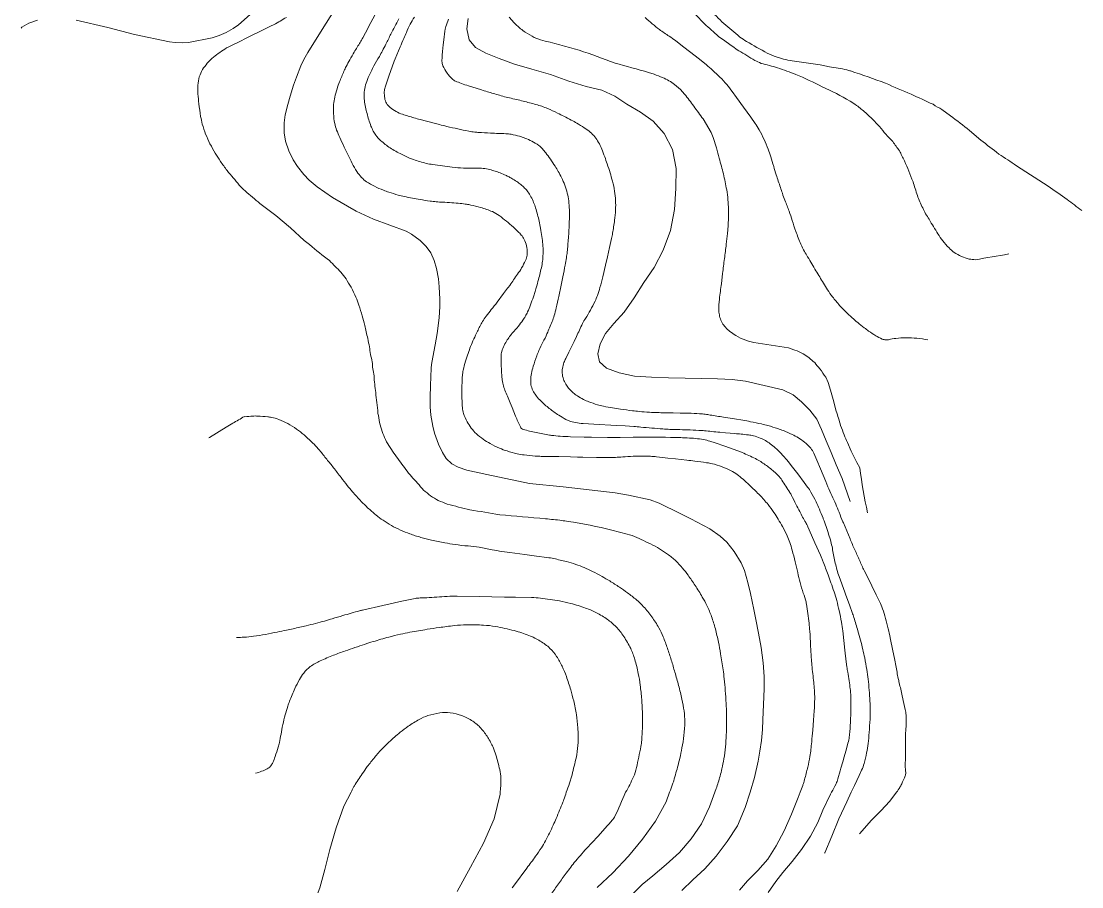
# Model space of a CAD drawing. Header units: inches. Extents: x 115425 to 116786, y 150085 to 152399.
# Drawn here: x 115668.8 to 115767.2, y 150991.2 to 151071.6 of the extents above; entities that cross this region are included whole.
import ezdxf

# ---------------------------------------------------------------- set-up
doc = ezdxf.new("R2010")
doc.units = ezdxf.units.IN
doc.header["$MEASUREMENT"] = 0
doc.layers.add('Contour', color=7, linetype='Continuous', lineweight=0, true_color=0xbed2ff)

msp = doc.modelspace()

# ---------------------------------------------------------------- linework, layer by layer
at = {"layer": 'Contour'}
for points in [[(115736.404, 151000), (115736.799, 151001.374), (115737.154, 151002.871), (115737.317, 151003.807), (115737.445, 151004.79), (115737.539, 151005.832), (115737.593, 151006.702), (115737.659, 151008.126), (115737.699, 151009.608), (115737.693, 151010.734), (115737.613, 151012.017), (115737.417, 151013.443), (115737.177, 151014.778), (115736.935, 151016.033), (115736.748, 151016.953), (115736.433, 151018.451), (115736.19, 151019.477), (115735.877, 151020.574), (115735.577, 151021.294), (115734.937, 151022.332), (115734.233, 151023.205), (115733.614, 151023.771), (115732.655, 151024.446), (115730.909, 151025.378), (115729.902, 151025.879), (115727.972, 151026.817), (115727.114, 151027.152), (115725.115, 151027.58), (115723.888, 151027.779), (115719.059, 151028.352), (115715.917, 151028.644), (115711.963, 151029.507), (115710.11, 151029.909), (115709.31, 151030.158), (115708.714, 151030.47), (115708.205, 151030.967), (115707.848, 151031.519), (115707.489, 151032.297), (115707.12, 151033.337), (115706.952, 151033.967), (115706.775, 151035.002), (115706.717, 151035.785), (115706.711, 151036.686), (115706.735, 151037.768), (115706.808, 151039.35), (115706.846, 151039.718), (115706.961, 151040.376), (115707.172, 151041.522), (115707.352, 151042.585), (115707.557, 151044.035), (115707.621, 151045.088), (115707.621, 151045.77), (115707.557, 151046.902), (115707.472, 151047.653), (115707.303, 151048.611), (115707.087, 151049.367), (115706.761, 151050.077), (115706.357, 151050.659), (115705.775, 151051.227), (115704.971, 151051.816), (115704.484, 151052.071), (115701.466, 151053.209), (115699.86, 151053.952), (115697.635, 151055.2), (115696.225, 151056.189), (115695.495, 151056.826), (115694.987, 151057.353), (115694.402, 151058.088), (115694.001, 151058.715), (115693.595, 151059.545), (115693.297, 151060.421), (115693.168, 151061.212), (115693.163, 151062.14), (115693.272, 151062.896), (115693.506, 151063.847), (115693.721, 151064.604), (115694.043, 151065.624), (115694.297, 151066.37), (115694.706, 151067.429), (115694.994, 151068.024), (115695.372, 151068.68), (115696.682, 151070.813), (115697.803, 151072.561)], [(115668.765, 151070.93), (115668.834, 151071.016), (115669.469, 151071.393), (115670.261, 151071.657)], [(115673.867, 151071.662), (115676.801, 151070.99), (115679.285, 151070.347), (115682.537, 151069.661), (115683.044, 151069.589), (115683.727, 151069.573), (115684.273, 151069.611), (115686.47, 151070.029), (115687.121, 151070.241), (115687.774, 151070.522), (115688.445, 151070.893), (115688.933, 151071.246), (115689.995, 151072.204)], [(115710.225, 151071.83), (115710.105, 151070.856), (115710.338, 151069.829), (115710.924, 151069.141), (115711.894, 151068.601), (115713.116, 151068.102), (115714.525, 151067.598), (115716.153, 151067.12), (115717.89, 151066.624), (115719.578, 151066.019), (115721.19, 151065.526), (115722.635, 151065.177), (115723.839, 151064.616), (115724.977, 151063.885), (115726.223, 151063.135), (115727.421, 151062.308), (115728.439, 151061.142), (115729.199, 151059.671), (115729.53, 151057.913), (115729.499, 151056.054), (115729.387, 151054.104), (115729.01, 151052.146), (115728.339, 151050.303), (115727.487, 151048.716), (115726.546, 151047.302), (115725.652, 151045.903), (115724.712, 151044.567), (115723.749, 151043.513), (115722.992, 151042.595), (115722.483, 151041.623), (115722.272, 151040.691), (115722.441, 151039.953), (115723.083, 151039.359), (115724.259, 151038.923), (115725.688, 151038.606), (115727.264, 151038.52), (115728.841, 151038.481), (115730.371, 151038.443), (115731.869, 151038.405), (115733.368, 151038.368), (115734.726, 151038.302), (115735.971, 151038.146), (115739.435, 151037.341), (115740.392, 151036.88), (115741.173, 151036.251), (115741.95, 151035.466), (115742.585, 151034.622), (115743.03, 151033.658), (115743.457, 151032.616), (115743.914, 151031.527), (115744.385, 151030.375), (115744.931, 151029.127), (115745.427, 151027.693), (115745.689, 151026.991)], [(115699.376, 151000), (115698.711, 150998.708), (115697.989, 150996.695), (115697.408, 150994.694), (115696.939, 150992.831), (115696.475, 150991.109), (115695.856, 150989.5), (115695.347, 150987.888), (115695.136, 150986.3), (115694.913, 150984.899), (115694.448, 150983.802), (115693.881, 150982.957), (115693.306, 150982.455), (115693.181, 150982.43)], [(115709.229, 150990.774), (115710.457, 150993.04), (115711.669, 150995.259), (115712.647, 150997.516), (115713.204, 150999.814), (115713.201, 151000)], [(115728.927, 151000), (115728.606, 150999.116), (115727.623, 150997.313), (115726.41, 150995.641), (115725.105, 150994.048), (115723.676, 150992.522), (115722.205, 150991.153)], [(115725.222, 150990.267), (115726.373, 150991.429), (115727.371, 150992.242), (115728.616, 150993.273), (115729.863, 150994.414), (115730.925, 150995.668), (115731.882, 150997.066), (115732.64, 150998.64), (115733.14, 151000)], [(115736.404, 151000), (115735.952, 150998.592), (115735.222, 150996.892), (115734.28, 150995.432), (115733.262, 150994.067), (115732.201, 150992.875), (115731.098, 150991.871), (115730.058, 150990.882)], [(115735.42, 150990.896), (115736.145, 150991.784), (115737.106, 150992.729), (115738.039, 150993.783), (115738.835, 150995.013), (115739.557, 150996.417), (115740.236, 150997.962), (115740.853, 150999.493), (115741.042, 151000)], [(115738.088, 150990.678), (115738.799, 150991.696), (115739.447, 150992.531), (115740.317, 150993.572), (115741.173, 150994.691), (115742, 150995.904), (115742.688, 150997.183), (115743.138, 150998.328), (115743.863, 150999.81), (115743.956, 151000)], [(115745.781, 151000), (115745.368, 150999.119), (115744.641, 150997.528), (115743.976, 150995.92), (115743.343, 150994.374), (115743.317, 150994.329)], [(115749.997, 151000), (115749.364, 150999.173), (115748.544, 150998.257), (115747.679, 150997.388), (115746.549, 150996.126)]]:
    msp.add_lwpolyline(points, dxfattribs=at)
for points in [[(115760.406, 151049.966, 0.001014), (115757.315, 151049.428, 0.011648), (115756.727, 151049.486, -0.006967), (115756.01, 151049.727, -0.026205), (115755.339, 151050.107, -0.02134), (115754.861, 151050.524, -0.063483), (115754.289, 151051.199, -0.049454), (115753.431, 151052.5, -0.045865), (115753.018, 151053.189, -0.055734), (115752.424, 151054.242, -0.019398), (115752.137, 151054.809, -0.024498), (115751.919, 151055.402, -0.004361), (115751.52, 151056.662, -0.00466), (115750.737, 151058.619, -0.007913), (115750.256, 151059.544, -0.015047), (115749.646, 151060.405, -0.04321), (115748.418, 151061.79, 0.020615), (115747.129, 151063.064, 0.016401), (115746.274, 151063.755, 0.033156), (115745.671, 151064.147, 0.034965), (115743.096, 151065.483, 0.01992), (115740.655, 151066.635, 0.006463), (115738.955, 151067.245, 0.014425), (115737.416, 151067.655, 0.02066), (115736.841, 151067.911, 0.031582), (115735.345, 151068.818, 0.006181), (115733.462, 151070.162, 0.005866), (115732.159, 151071.327, 0.001042), (115730.836, 151072.725, 0.001482)], [(115767.179, 151054, 0.002395), (115765.815, 151055.02, 0.005737), (115764.061, 151056.269), (115761.119, 151058.157, 0.010174), (115759.477, 151059.24, 0.001627), (115757.824, 151060.526), (115756.752, 151061.424, 0.001129), (115755.007, 151062.801), (115754.207, 151063.368, -0.013626), (115753.38, 151063.857, -0.009947), (115751.341, 151064.813, -0.010908), (115748.978, 151065.817, 0.006239), (115745.724, 151066.952, 0.00795), (115745.391, 151067.05, 0.018039), (115743.76, 151067.348, 0.022701), (115740.312, 151067.88, 0.017408), (115739.515, 151068.045), (115738.647, 151068.318), (115737.998, 151068.594, 0.001896), (115736.069, 151069.686, 0.005393), (115735.456, 151070.105, 0.008821), (115733.965, 151071.344, 0.002018), (115732.579, 151072.726, 0.004165)], [(115733.14, 151000), (115733.26, 151000.328, 0.01071), (115733.614, 151001.494, 0.007392), (115733.79, 151002.173, 0.012851), (115733.968, 151003.089, 0.018599), (115734.107, 151004.212, 0.015327), (115734.191, 151005.342, 0.009065), (115734.219, 151006.193, 0.012077), (115734.212, 151007.221, 0.007238), (115734.176, 151008.241, 0.00729), (115734.1, 151009.433, 0.006863), (115733.999, 151010.526, 0.007477), (115733.893, 151011.373, 0.008763), (115733.667, 151012.846, 0.005024), (115733.463, 151013.936, 0.011197), (115733.178, 151015.17, 0.009794), (115732.832, 151016.295, 0.026023), (115732.388, 151017.33, 0.027211), (115731.968, 151018.111, 0.017436), (115731.295, 151019.201, 0.012079), (115730.647, 151020.145, 0.012262), (115730.132, 151020.808, 0.016728), (115729.5, 151021.474, 0.032851), (115728.743, 151022.092, 0.030822), (115728.002, 151022.582, 0.019432), (115727.158, 151023.054, 0.01782), (115725.443, 151023.815, 0.014012), (115723.581, 151024.315, 0.025113), (115719.508, 151025.135, 0.013831), (115718.92, 151025.224, 0.016002), (115717.405, 151025.375, 0.002084), (115713.166, 151025.762, -0.002052), (115710.407, 151026.217, -0.003889), (115708.29, 151026.739, 0.00703), (115707.465, 151027.076, 0.017944), (115706.747, 151027.498, 0.007009), (115706.099, 151028.048, 0.005433), (115704.975, 151029.295, -0.006443), (115703.946, 151030.633, -0.00431), (115702.995, 151031.984, -0.004748), (115702.564, 151032.726, -0.007284), (115702.251, 151033.471, -0.003383), (115702.01, 151034.329, -0.0089), (115701.872, 151035.168, -0.005255), (115701.766, 151036.178, -0.026975), (115701.67, 151037.094, -0.027709), (115701.504, 151038.659, -0.043606), (115701.341, 151039.963, -0.042767), (115701.089, 151041.342, -0.011894), (115700.926, 151042.115, -0.016401), (115700.639, 151043.338, -0.003243), (115700.407, 151044.22, -0.003743), (115700.108, 151045.21, -0.00693), (115699.829, 151045.949, -0.005552), (115699.384, 151046.868, -0.031703), (115698.907, 151047.662, -0.033663), (115698.435, 151048.282, -0.027325), (115697.384, 151049.355, -0.02862), (115695.526, 151050.828), (115695.009, 151051.227), (115693.757, 151052.383), (115692.38, 151053.526), (115690.908, 151054.641, 0.014114), (115689.532, 151055.816, 0.007495), (115688.992, 151056.356, 0.006647), (115687.87, 151057.702, 0.004178), (115687.257, 151058.56, 0.009477), (115686.771, 151059.314, 0.008359), (115686.282, 151060.177, 0.025442), (115685.869, 151061.079, 0.019675), (115685.563, 151062.023, 0.025172), (115685.41, 151062.727, 0.029896), (115685.235, 151063.906, 0.016144), (115685.157, 151064.817, 0.023203), (115685.153, 151065.642, 0.004214), (115685.28, 151066.414, 0.004458), (115685.58, 151067.084, 0.010597), (115686.024, 151067.677, -0.015386), (115686.608, 151068.23, -0.02586), (115687.801, 151069.091, 0.020098), (115689.692, 151070.04, 0.004368), (115692.225, 151071.257, 0.00522), (115693.37, 151071.931, 0.010909)], [(115701.573, 151072.126), (115701.207, 151071.438), (115700.715, 151070.5), (115700.469, 151070.035, -0.018878), (115700.219, 151069.607, 0.008905), (115699.67, 151068.712, 0.005026), (115699.257, 151067.993, 0.005887), (115698.918, 151067.371, 0.020114), (115698.716, 151066.949, 0.008714), (115698.305, 151065.95, 0.018027), (115698.072, 151065.286, 0.016033), (115697.863, 151064.523, 0.040102), (115697.757, 151063.851, 0.031875), (115697.747, 151062.995, 0.033665), (115697.858, 151062.062, 0.050299), (115698.036, 151061.457, 0.007781), (115698.324, 151060.782, 0.005845), (115698.731, 151059.893, 0.003388), (115699.093, 151059.141, 0.003303), (115699.474, 151058.375, 0.030568), (115699.916, 151057.621, 0.03829), (115700.348, 151057.072, 0.055812), (115700.81, 151056.67, 0.040159), (115701.546, 151056.246, 0.013033), (115702.372, 151055.879, 0.021996), (115702.875, 151055.697, 0.008362), (115703.754, 151055.438, 0.013543), (115704.303, 151055.302, 0.005989), (115705.067, 151055.144, 0.006448), (115705.78, 151055.015, 0.006745), (115706.709, 151054.872, 0.011142), (115707.274, 151054.806, 0.015782), (115707.87, 151054.768, -0.011199), (115708.709, 151054.723, -0.006825), (115709.512, 151054.651, -0.009362), (115710.096, 151054.579, -0.021525), (115710.479, 151054.508, -0.008971), (115711.385, 151054.281, -0.018844), (115711.945, 151054.107, -0.01906), (115712.485, 151053.894, -0.055494), (115713.12, 151053.526, -0.024025), (115714.433, 151052.455, -0.014709), (115714.944, 151051.967, -0.023526), (115715.24, 151051.638, -0.073896), (115715.503, 151051.199, -0.05737), (115715.682, 151050.565, -0.065853), (115715.703, 151049.862, -0.087334), (115715.558, 151049.35, -0.019173), (115715.203, 151048.681, -0.020593), (115714.823, 151048.087, -0.001611), (115714.095, 151047.051, -0.006154), (115713.9, 151046.782), (115713.527, 151046.284), (115712.931, 151045.494, -0.007754), (115712.388, 151044.801, 0.008846), (115711.914, 151044.192, 0.029147), (115711.579, 151043.686, 0.017378), (115711.098, 151042.791, 0.010305), (115710.763, 151042.075, 0.010647), (115710.469, 151041.369, 0.010265), (115710.236, 151040.738, 0.008977), (115709.997, 151040.006, 0.019797), (115709.778, 151039.173, 0.032513), (115709.698, 151038.655, 0.015742), (115709.677, 151038.291, 0.005195), (115709.661, 151037.187, 0.007951), (115709.671, 151036.336, 0.010678), (115709.702, 151035.702, 0.062968), (115709.81, 151035.159, 0.041829), (115710.138, 151034.395, 0.04236), (115710.523, 151033.799, 0.042598), (115711.001, 151033.279, 0.030239), (115711.627, 151032.771, 0.031251), (115712.29, 151032.357, 0.021408), (115713.157, 151031.934, 0.02794), (115713.851, 151031.677, 0.018191), (115714.785, 151031.426, 0.026062), (115715.45, 151031.309, 0.009392), (115716.443, 151031.206, 0.016092), (115717.025, 151031.176, 0.002659), (115717.971, 151031.162, -0.003628), (115718.665, 151031.151), (115719.743, 151031.123), (115720.398, 151031.107), (115720.893, 151031.098), (115722.146, 151031.079, 0.003829), (115723.016, 151031.074, 0.003714), (115723.912, 151031.082, 0.01854), (115724.578, 151031.118, -0.012627), (115725.555, 151031.182, -0.00891), (115726.688, 151031.207, -0.021954), (115727.148, 151031.189, -0.004593), (115727.725, 151031.135, -0.002533), (115728.769, 151031.023), (115729.479, 151030.943), (115730.529, 151030.823, -0.00304), (115731.266, 151030.734, -0.002032), (115732.366, 151030.589, -0.034439), (115733.101, 151030.438, -0.026416), (115734.026, 151030.126, -0.033533), (115734.778, 151029.768, -0.041488), (115735.336, 151029.39, -0.011785), (115735.879, 151028.931, -0.009971), (115736.497, 151028.362, -0.006439), (115737.299, 151027.572, -0.013332), (115737.671, 151027.176, -0.018511), (115738.069, 151026.694, -0.012591), (115738.609, 151025.95, -0.012034), (115739.011, 151025.334, -0.011415), (115739.404, 151024.665, -0.019665), (115739.84, 151023.806, -0.028128), (115740.086, 151023.179, -0.011184), (115740.302, 151022.467, -0.007439), (115740.588, 151021.386, -0.007016), (115740.82, 151020.39, 0.007456), (115741.039, 151019.453, 0.028176), (115741.34, 151018.486, -0.033037), (115741.588, 151017.658, -0.021006), (115741.626, 151017.456, -0.002434), (115741.867, 151015.699, -0.016342), (115741.942, 151014.944, -0.009562), (115742.003, 151013.649)], [(115703.8, 151071.787, 0.00219), (115703.074, 151070.378, 0.002007), (115702.6, 151069.441, -0.00302), (115702.285, 151068.819, -0.015499), (115701.999, 151068.304, 0.009106), (115701.5, 151067.433, 0.014285), (115701.227, 151066.898, 0.010475), (115700.89, 151066.152, 0.045042), (115700.673, 151065.48, 0.048698), (115700.592, 151064.831, 0.031788), (115700.613, 151064.226, 0.029332), (115700.717, 151063.579, 0.009615), (115700.854, 151063.009, 0.009384), (115701.016, 151062.431, 0.018243), (115701.216, 151061.844, 0.021352), (115701.427, 151061.358, 0.057845), (115701.661, 151060.989, 0.036272), (115702.139, 151060.481, 0.040213), (115702.988, 151059.818, 0.035192), (115704.06, 151059.215, 0.00735), (115704.809, 151058.873, 0.016129), (115705.157, 151058.734, 0.014253), (115705.76, 151058.535, 0.014784), (115706.351, 151058.376, 0.02129), (115706.945, 151058.262, 0.007012), (115708.763, 151058.019, 0.040393), (115710.837, 151057.94, -0.066165), (115712.102, 151057.826, -0.016713), (115712.631, 151057.688, -0.019382), (115713.079, 151057.536, -0.010612), (115713.611, 151057.319, -0.015816), (115713.959, 151057.155, -0.017564), (115714.278, 151056.978, -0.011614), (115714.744, 151056.682, -0.023308), (115715.128, 151056.399, -0.023634), (115715.479, 151056.086, -0.041707), (115715.789, 151055.727, -0.037213), (115716.068, 151055.274, -0.021106), (115716.317, 151054.741, -0.023753), (115716.496, 151054.248, -0.009478), (115716.681, 151053.606, -0.010517), (115716.824, 151053.022, -0.009712), (115716.961, 151052.345, -0.008794), (115717.085, 151051.594, -0.018021), (115717.166, 151050.862, -0.019162), (115717.19, 151050.169, -0.023108), (115717.154, 151049.435, -0.028485), (115717.063, 151048.845, -0.006251), (115716.92, 151048.207, -0.00655), (115716.767, 151047.602, -0.003093), (115716.555, 151046.826, -0.005323), (115716.424, 151046.377, -0.011094), (115716.298, 151045.994, -0.005504), (115716.02, 151045.231, -0.015561), (115715.753, 151044.585, -0.023142), (115715.54, 151044.165, -0.025343), (115715.327, 151043.829, -0.013413), (115714.877, 151043.229, -0.020103), (115714.516, 151042.809, 0.02), (115714.153, 151042.388, 0.027611), (115713.871, 151041.989, 0.023023), (115713.583, 151041.48, 0.044975), (115713.354, 151040.904, 0.068915), (115713.293, 151040.503, 0.008981), (115713.295, 151040.128, 0.00552), (115713.315, 151039.518, 0.003661), (115713.356, 151038.74, 0.008559), (115713.381, 151038.408, 0.036642), (115713.476, 151037.847, 0.036713), (115713.651, 151037.307, 0.003566), (115713.876, 151036.765, -0.003085), (115714.137, 151036.139), (115714.313, 151035.707), (115714.637, 151034.908, 0.017026), (115715.083, 151033.912, 0.094453), (115715.202, 151033.754, 0.119223), (115715.357, 151033.669, 0.017107), (115716.537, 151033.392, 0.002791), (115717.781, 151033.152, 0.017349), (115717.983, 151033.122, 0.011577), (115718.782, 151033.048, 0.009637), (115719.745, 151033), (115721.015, 151032.964), (115721.681, 151032.951), (115723.17, 151032.934), (115723.695, 151032.932), (115724.343, 151032.936), (115725.539, 151032.949, 0.00258), (115726.526, 151032.965, -0.004547), (115727.086, 151032.972), (115727.402, 151032.971), (115728.539, 151032.952), (115729.013, 151032.941), (115729.975, 151032.916, -0.007908), (115730.575, 151032.89, -0.006262), (115731.332, 151032.835, -0.02547), (115732.086, 151032.732, -0.032211), (115732.669, 151032.583), (115733.153, 151032.422), (115734.063, 151032.111), (115734.929, 151031.809), (115735.504, 151031.606, -0.022582), (115735.673, 151031.536, -0.003069), (115736.893, 151030.962, -0.032791), (115737.385, 151030.686, -0.018191), (115738.215, 151030.101)], [(115705.244, 151071.951, 0.016174), (115704.869, 151071.284, 0.014832), (115704.506, 151070.532, 0.003276), (115704.259, 151069.971, 0.002361), (115703.926, 151069.188), (115703.464, 151068.08), (115703.377, 151067.858), (115703.34, 151067.756), (115702.923, 151066.573), (115702.755, 151066.091), (115702.535, 151065.442, 0.071147), (115702.458, 151065.023, 0.050649), (115702.494, 151064.428, 0.090624), (115702.662, 151063.957, 0.089573), (115702.988, 151063.572, 0.04638), (115703.55, 151063.19, 0.048719), (115704.144, 151062.934, 0.004437), (115705.203, 151062.605, 0.008101), (115705.788, 151062.44), (115707.084, 151062.098), (115707.572, 151061.973, 0.003435), (115708.262, 151061.806, 0.002334), (115709.281, 151061.571, 0.009919), (115710.29, 151061.364, 0.018023), (115710.851, 151061.282, 0.010625), (115711.217, 151061.249, 0.003541), (115712.317, 151061.183, 0.009065), (115713.054, 151061.157, -0.009986), (115713.722, 151061.132, -0.031305), (115714.232, 151061.071, -0.020507), (115714.997, 151060.897, -0.030631), (115715.508, 151060.725, -0.023638), (115716.141, 151060.431, -0.033847), (115716.784, 151060.038, -0.056082), (115717.124, 151059.735, -0.019594), (115717.44, 151059.353, -0.013372), (115717.865, 151058.763, -0.006424), (115718.301, 151058.105, -0.00889), (115718.602, 151057.62, -0.023361), (115718.902, 151057.058, -0.019021), (115719.21, 151056.34, -0.031107), (115719.44, 151055.61, -0.033439), (115719.565, 151054.909, -0.017421), (115719.629, 151054.055, -0.017878), (115719.632, 151053.22, -0.004825), (115719.589, 151052.169, -0.006821), (115719.541, 151051.426, -0.006017), (115719.426, 151050.158, -0.014083), (115719.355, 151049.619, -0.005711), (115719.238, 151048.937, -0.003559), (115719.029, 151047.846), (115718.875, 151047.083), (115718.656, 151046.027, -0.007896), (115718.412, 151044.955, -0.011764), (115718.221, 151044.242, -0.022654), (115718.032, 151043.694, -0.010631), (115717.554, 151042.556, -0.014561), (115717.176, 151041.771, 0.015072), (115716.812, 151041.012, 0.016823), (115716.603, 151040.494, 0.009328), (115716.275, 151039.541, 0.033526), (115716.109, 151038.878, 0.035416), (115716.04, 151038.235, 0.071221), (115716.097, 151037.693, 0.068345), (115716.31, 151037.166, 0.036882), (115716.591, 151036.75, 0.032135), (115716.976, 151036.321, 0.026119), (115717.76, 151035.63, 0.025108), (115718.646, 151034.999, 0.017024), (115719.301, 151034.61, 0.039499), (115719.601, 151034.475, 0.03837), (115720.198, 151034.312, 0.033265), (115720.907, 151034.224), (115721.89, 151034.168), (115722.405, 151034.139), (115723.49, 151034.08), (115723.996, 151034.053), (115724.813, 151034.004), (115725.618, 151033.95, -0.00736), (115726.25, 151033.895, 0.004493), (115727.286, 151033.799, 0.002955), (115728.297, 151033.72, 0.004556), (115728.954, 151033.679, 0.012297), (115729.645, 151033.659, -0.008947), (115730.593, 151033.638, -0.003656), (115731.636, 151033.588, -0.007146), (115732.169, 151033.551, -0.008835), (115732.845, 151033.483, 0.008045), (115733.587, 151033.407), (115734.124, 151033.363), (115734.99, 151033.293, -0.004039), (115735.559, 151033.242, -0.003307), (115736.252, 151033.168, -0.038619), (115736.71, 151033.08, -0.027871), (115737.323, 151032.876, -0.034037), (115737.826, 151032.635, -0.035083), (115738.278, 151032.336, -0.016784), (115738.748, 151031.95, -0.019968), (115739.119, 151031.597, -0.008889), (115739.714, 151030.96, -0.02058), (115739.955, 151030.67), (115740.223, 151030.318), (115740.817, 151029.539), (115741.408, 151028.764), (115741.74, 151028.329, -0.033108), (115742.047, 151027.865, -0.018144), (115742.518, 151026.966, -0.010376), (115742.83, 151026.277, -0.008779), (115743.167, 151025.45, -0.009225), (115743.265, 151025.185, -0.001736), (115743.75, 151023.764, -0.025968), (115743.935, 151023.107, -0.014347), (115744.172, 151021.894)], [(115708.422, 151071.76, 0.016801), (115708.156, 151071.067, 0.05176), (115708.102, 151070.831), (115708.078, 151070.635), (115707.983, 151069.834), (115707.93, 151069.383), (115707.856, 151068.747, 0.01577), (115707.823, 151068.36, 0.012088), (115707.809, 151067.855, 0.102878), (115707.893, 151067.44, 0.055151), (115708.28, 151066.757, 0.045425), (115708.757, 151066.209, 0.092164), (115709.059, 151066.011, 0.012259), (115709.62, 151065.793, 0.010796), (115710.267, 151065.575), (115711.397, 151065.222), (115711.739, 151065.116, 0.001864), (115712.858, 151064.779, 0.003468), (115713.46, 151064.605, 0.014409), (115714.085, 151064.448, -0.007196), (115715.339, 151064.151, -0.005934), (115716.532, 151063.837, -0.012834), (115717.077, 151063.671, -0.021968), (115717.598, 151063.471, -0.011949), (115718.53, 151063.041, -0.004281), (115719.119, 151062.745, -0.003617), (115719.81, 151062.384, -0.010068), (115720.312, 151062.104, -0.007091), (115721.011, 151061.682, -0.039888), (115721.563, 151061.274, -0.044452), (115721.989, 151060.83, -0.039244), (115722.333, 151060.325, -0.034696), (115722.633, 151059.704, -0.006819), (115722.907, 151058.993, -0.00726), (115723.145, 151058.317, -0.006939), (115723.404, 151057.509, -0.007084), (115723.636, 151056.711, -0.027819), (115723.831, 151055.807, -0.028946), (115723.919, 151054.923, -0.023017), (115723.915, 151054.045, -0.021267), (115723.827, 151053.098, -0.00621), (115723.646, 151051.884, -0.015052), (115723.55, 151051.386), (115723.361, 151050.551), (115723.164, 151049.693), (115722.987, 151048.934), (115722.727, 151047.83, -0.012041), (115722.466, 151046.837, -0.016136), (115722.23, 151046.108, -0.024276), (115722.014, 151045.587, -0.014551), (115721.587, 151044.749, -0.020587), (115721.129, 151043.987, 0.032842), (115720.853, 151043.502, 0.005451), (115720.564, 151042.89, -0.005788), (115720.292, 151042.313), (115720.065, 151041.846), (115719.765, 151041.233), (115719.578, 151040.856), (115719.288, 151040.276, 0.035689), (115719.13, 151039.889, 0.026536), (115718.984, 151039.347, 0.077578), (115718.959, 151038.904, 0.059814), (115719.084, 151038.344, 0.044996), (115719.291, 151037.891, 0.047578), (115719.563, 151037.505, 0.033385), (115719.977, 151037.081, 0.039882), (115720.373, 151036.781, 0.024604), (115720.934, 151036.46, 0.028951), (115721.437, 151036.239, 0.016022), (115722.23, 151035.973, 0.022783), (115722.801, 151035.83, 0.006925), (115723.63, 151035.674, 0.007771), (115724.372, 151035.557, 0.004395), (115725.482, 151035.409, 0.007895), (115726.101, 151035.341, 0.007458), (115727.072, 151035.266, 0.010392), (115727.77, 151035.237, 0.003094), (115728.495, 151035.227, -0.002962), (115729.253, 151035.216), (115729.917, 151035.201), (115730.69, 151035.18, -0.009079), (115731.705, 151035.132, -0.01739), (115732.234, 151035.079, -0.004451), (115732.697, 151035.012, -0.00167), (115733.93, 151034.818), (115734.946, 151034.653), (115735.735, 151034.523, -0.007263), (115736.442, 151034.394, -0.005015), (115737.46, 151034.183, -0.015665), (115738.056, 151034.033, -0.01012), (115738.965, 151033.754, -0.018421), (115739.485, 151033.562, -0.011549), (115740.295, 151033.206, -0.029501), (115740.878, 151032.89, -0.028054), (115741.448, 151032.49, -0.050152), (115742.022, 151031.935, -0.07293), (115742.313, 151031.468), (115742.596, 151030.814), (115742.933, 151030.015), (115743.422, 151028.845), (115743.626, 151028.358, 0.011807), (115743.999, 151027.53, -0.01249), (115744.351, 151026.746, -0.007991), (115744.656, 151025.985, 0.0068), (115745.013, 151025.089), (115745.053, 151024.992), (115745.676, 151023.511, 0.00479), (115745.893, 151023.009, 0.002388), (115746.342, 151022.01)], [(115714.041, 151071.954), (115714.493, 151071.416), (115715.094, 151070.867, -0.00756), (115715.534, 151070.547, -0.018693), (115716.375, 151070.075), (115716.938, 151069.855, -0.001474), (115720.538, 151068.875, -0.011028), (115723.866, 151067.683, -0.007111), (115726.985, 151066.808), (115727.503, 151066.642, 0.005049), (115728.285, 151066.338, -0.020238), (115728.869, 151066.05, -0.004759), (115729.394, 151065.701), (115729.928, 151065.242), (115730.324, 151064.803, -0.0062), (115731.171, 151063.688, -0.003101), (115732.032, 151062.495), (115732.797, 151061.242), (115732.984, 151060.762), (115733.277, 151059.808, -0.023817), (115733.541, 151058.854, -0.005746), (115733.919, 151057.398, -0.006968), (115734.232, 151055.932, -0.016947), (115734.344, 151055.001, -0.01249), (115734.4, 151054.121, -0.008641), (115734.398, 151053.422), (115734.353, 151052.561), (115734.297, 151051.878), (115734.193, 151050.868, 0.002451), (115734.021, 151049.529, 0.002435), (115733.851, 151048.164), (115733.743, 151047.206, 0.002411), (115733.551, 151045.773), (115733.507, 151045.238, -0.005319), (115733.505, 151044.556, -0.006869), (115733.584, 151044.08, -0.013818), (115733.808, 151043.564, -0.0045), (115734.105, 151043.154, -0.007513), (115734.522, 151042.765, -0.034366), (115735.068, 151042.389), (115735.507, 151042.163), (115736.254, 151041.883), (115736.762, 151041.756), (115739.961, 151041.252, 0.003499), (115740.757, 151040.969), (115741.323, 151040.694, 0.005511), (115741.897, 151040.316, 0.013948), (115742.393, 151039.88, 0.011347), (115742.887, 151039.307, 0.004448), (115743.413, 151038.516), (115743.636, 151038.023), (115743.859, 151037.323, -0.002313), (115744.112, 151036.448), (115744.397, 151035.38, -0.007593), (115744.8, 151034.036, -0.019617), (115745.124, 151033.174, -0.004828), (115745.425, 151032.455), (115745.789, 151031.658), (115746.305, 151030.607), (115746.578, 151030.107, 0.022981), (115747.31, 151025.931)], [(115726.67, 151071.923, 0.017732), (115727.324, 151071.327, 0.018595), (115727.987, 151070.805, 0.013228), (115728.895, 151070.181, -0.020498), (115729.476, 151069.77), (115730.131, 151069.261), (115730.887, 151068.67), (115731.572, 151068.13), (115732.314, 151067.539, -0.015347), (115732.945, 151067.003, -0.013978), (115733.602, 151066.374, -0.017797), (115734.231, 151065.69, -0.020293), (115734.735, 151065.05), (115735.136, 151064.496), (115735.794, 151063.585), (115736.46, 151062.658), (115736.868, 151062.088, -0.029455), (115737.24, 151061.497, -0.020216), (115737.693, 151060.587, -0.012441), (115738.065, 151059.697, -0.015945), (115738.316, 151058.988, -0.005428), (115738.59, 151058.093, 0.006192), (115738.831, 151057.309, 0.001764), (115739.21, 151056.143, 0.003774), (115739.394, 151055.6, 0.009608), (115739.634, 151054.945, -0.006136), (115740.018, 151053.923, -0.010153), (115740.306, 151053.072, 0.008519), (115740.646, 151052.058, 0.016363), (115741.109, 151050.875, 0.027503), (115741.446, 151050.197, 0.004908), (115741.74, 151049.69, 0.001918), (115742.51, 151048.403, 0.001595), (115743.205, 151047.261, 0.002923), (115743.589, 151046.641, 0.024269), (115744.051, 151045.98, 0.019026), (115744.71, 151045.191, 0.013927), (115745.275, 151044.599, 0.013938), (115745.872, 151044.04, 0.008345), (115746.384, 151043.602, 0.007131), (115746.999, 151043.107, 0.014902), (115747.399, 151042.813, 0.009354), (115748.06, 151042.376, 0.043862), (115748.655, 151042.067, 0.082374), (115749.005, 151041.987, 0.073641), (115749.255, 151042.008, -0.027041), (115749.924, 151042.129, -0.031201), (115750.872, 151042.187, -0.048046), (115752.884, 151041.991)], [(115689.477, 151034.884, 0.001664), (115688.394, 151034.242, 0.002992), (115687.796, 151033.879), (115686.245, 151032.926), (115686.178, 151032.884)], [(115689.507, 151034.836, -0.019835), (115690.25, 151034.915, -0.032062), (115690.712, 151034.916, -0.008875), (115691.637, 151034.841, -0.023101), (115691.99, 151034.79, -0.042953), (115692.678, 151034.595, -0.034325), (115693.491, 151034.221, -0.026656), (115694.318, 151033.711, -0.029407), (115695.011, 151033.168, -0.014879), (115695.944, 151032.293, -0.025614), (115696.444, 151031.742, -0.002446), (115697.123, 151030.902, -0.002633), (115697.747, 151030.116, -0.00324), (115698.446, 151029.212, 0.003973), (115699.018, 151028.475, 0.013355), (115699.499, 151027.897, 0.008195), (115700.324, 151026.989, 0.018022), (115700.913, 151026.406, 0.014635), (115701.683, 151025.737, 0.022034), (115702.346, 151025.241, 0.020231), (115703.112, 151024.764, 0.022068), (115703.957, 151024.332, 0.022751), (115704.811, 151023.987, 0.014251), (115705.853, 151023.654, 0.015521), (115706.827, 151023.406, 0.008009), (115708.071, 151023.15, 0.01059), (115709.019, 151022.992, 0.015913), (115710.23, 151022.855, -0.018651), (115711.262, 151022.732, -0.014044), (115712.463, 151022.51, 0.018781), (115713.362, 151022.352), (115714.111, 151022.25), (115715.495, 151022.064), (115716.581, 151021.922), (115717.55, 151021.794, -0.019769), (115718.19, 151021.682, -0.010752), (115719.352, 151021.405, -0.017182), (115720.227, 151021.145, -0.018728), (115721.01, 151020.848, -0.015771), (115721.778, 151020.496, -0.013318), (115722.661, 151020.026, -0.008972), (115723.372, 151019.606, -0.006915), (115724.276, 151019.033, -0.015654), (115725.035, 151018.503, -0.013828), (115725.856, 151017.853, -0.034938), (115726.523, 151017.21, -0.027251), (115727.27, 151016.287, -0.026211), (115727.941, 151015.246, -0.035967), (115728.332, 151014.432, -0.010317), (115728.731, 151013.36, -0.010171), (115729.09, 151012.258, -0.004008), (115729.42, 151011.139, -0.003628), (115729.766, 151009.897, -0.013398), (115730.073, 151008.627, -0.015879), (115730.269, 151007.542, -0.037855), (115730.342, 151006.521, -0.031054), (115730.259, 151005.277, -0.012154), (115730.079, 151004.105, -0.014692), (115729.878, 151003.146, -0.00722), (115729.718, 151002.52, -0.003061), (115729.31, 151001.051, -0.018042), (115729.212, 151000.748, -0.007176), (115728.927, 151000)], [(115738.215, 151030.101, -0.027954), (115739.001, 151029.402, -0.051958), (115739.358, 151028.963, -0.004934), (115740.085, 151027.83, -0.02063), (115740.245, 151027.551, -0.005646), (115740.66, 151026.727, 0.006837), (115741.004, 151026.048, 0.011185), (115741.559, 151025.043, -0.02824), (115741.765, 151024.638), (115741.885, 151024.365), (115742.416, 151023.154), (115742.92, 151022.001), (115743.051, 151021.7, -0.010425), (115743.183, 151021.38, -0.002828), (115743.638, 151020.186, -0.005083), (115743.906, 151019.45, -0.004489), (115744.192, 151018.61, -0.014054), (115744.438, 151017.793, -0.01254), (115744.664, 151016.864, -0.010356), (115744.877, 151015.775, -0.014336), (115744.992, 151014.981), (115745.095, 151014.088), (115745.197, 151013.195), (115745.326, 151012.086), (115745.377, 151011.644, 0.019742), (115745.456, 151011.147, -0.012178), (115745.595, 151010.342, -0.008802), (115745.691, 151009.601, -0.012824), (115745.735, 151009.089, -0.011968), (115745.757, 151008.489, -0.011068), (115745.751, 151007.839), (115745.733, 151007.336), (115745.706, 151006.653), (115745.674, 151006), (115745.647, 151005.545, -0.026159), (115745.581, 151004.999, -0.02319), (115745.446, 151004.394), (115745.282, 151003.802), (115745.137, 151003.293), (115744.999, 151002.818), (115744.83, 151002.238), (115744.754, 151001.969), (115744.555, 151001.245, -0.044168), (115744.376, 151000.77, -0.025559), (115743.956, 151000)], [(115744.172, 151021.894, 0.012296), (115744.46, 151020.659, 0.023459), (115744.656, 151020.023), (115745.187, 151018.557), (115745.255, 151018.368), (115745.649, 151017.287), (115745.869, 151016.681, -0.011223), (115746.025, 151016.218, -0.004194), (115746.404, 151014.965, -0.006228), (115746.646, 151014.101, -0.006371), (115746.861, 151013.251, -0.011242), (115747.032, 151012.462, -0.008279), (115747.221, 151011.383, -0.008877), (115747.345, 151010.495, -0.007729), (115747.454, 151009.471, -0.010924), (115747.524, 151008.457, -0.011807), (115747.546, 151007.516, -0.012068), (115747.528, 151006.768, -0.007304), (115747.45, 151005.535, -0.011505), (115747.346, 151004.51, -0.01362), (115747.215, 151003.65, -0.025766), (115746.986, 151002.67, -0.039377), (115746.753, 151002.053), (115746.519, 151001.559), (115746.077, 151000.632), (115745.989, 151000.446), (115745.781, 151000)], [(115746.342, 151022.01, 0.004926), (115746.766, 151021.049, 0.009806), (115746.993, 151020.572), (115747.505, 151019.551), (115747.707, 151019.148), (115748.109, 151018.335), (115748.421, 151017.693, -0.026453), (115748.7, 151017.023, -0.020589), (115748.975, 151016.133, -0.006708), (115749.217, 151015.17, -0.007839), (115749.399, 151014.341), (115749.644, 151013.132), (115749.788, 151012.41, -0.002722), (115750.034, 151011.129, 0.006094), (115750.148, 151010.558, 0.005285), (115750.237, 151010.157, -0.001758), (115750.514, 151008.955), (115750.679, 151008.219), (115750.795, 151007.683, -0.031985), (115750.871, 151007.163, -0.025673), (115750.89, 151006.509, -0.017275), (115750.857, 151005.91, 0.020314), (115750.832, 151005.401), (115750.827, 151004.813), (115750.823, 151004.448), (115750.817, 151003.876), (115750.811, 151003.34), (115750.807, 151003.134), (115750.792, 151002.575, 0.039598), (115750.822, 151002.036, -0.055579), (115750.832, 151001.652, -0.076747), (115750.801, 151001.527, -0.011825), (115750.466, 151000.771, -0.026513), (115750.289, 151000.442, -0.018629), (115749.997, 151000)], [(115724.85, 151000, 0.027952), (115725.572, 151001.414, 0.04889), (115725.857, 151002.278, 0.008219), (115726.264, 151004.238, 0.02768), (115726.343, 151004.828, 0.01312), (115726.415, 151006.24, 0.015337), (115726.408, 151007.451, 0.011293), (115726.34, 151008.615, 0.009891), (115726.205, 151009.94, 0.021623), (115726.026, 151011.018, 0.017525), (115725.702, 151012.327, 0.042487), (115725.32, 151013.334, 0.035295), (115724.678, 151014.461, 0.044231), (115723.96, 151015.354, 0.04778), (115723.155, 151016.046, 0.033751), (115722.146, 151016.66, 0.036215), (115721.135, 151017.096, 0.01768), (115719.757, 151017.521, 0.023885), (115718.714, 151017.75, 0.011832), (115716.953, 151018.007, 0.025502), (115716.129, 151018.065), (115714.643, 151018.093), (115713.615, 151018.112), (115711.273, 151018.155), (115709.214, 151018.193), (115708.977, 151018.197, 0.022067), (115708.524, 151018.184, -0.005237), (115706.615, 151018.068, -0.004092), (115705.787, 151018.033, 0.012739), (115705.521, 151018.018, 0.029239), (115705.326, 151017.99, 0.004545), (115704.092, 151017.725), (115702.332, 151017.332), (115700.447, 151016.91, 0.013381), (115700.17, 151016.841, 0.002346), (115698.606, 151016.394, 0.003222), (115697.634, 151016.104, -0.004314), (115696.907, 151015.89, -0.005998), (115696.083, 151015.665, -0.00569), (115695.208, 151015.448, -0.003449), (115694.619, 151015.313, -0.00163), (115693.371, 151015.041, -0.003155), (115692.519, 151014.864, -0.002495), (115691.439, 151014.652, -0.014413), (115690.31, 151014.469, -0.019079), (115689.449, 151014.389, -0.012481), (115688.748, 151014.368)], [(115719.347, 151000, 0.008613), (115719.647, 151000.824, 0.017905), (115719.77, 151001.227, 0.006083), (115720.174, 151002.825, 0.014995), (115720.31, 151003.479, 0.032957), (115720.436, 151004.619, 0.028179), (115720.419, 151005.96, 0.021102), (115720.281, 151007.195, 0.01995), (115720.029, 151008.485, 0.014888), (115719.753, 151009.511, 0.012273), (115719.351, 151010.736, 0.027626), (115718.954, 151011.684, 0.027074), (115718.445, 151012.602, 0.063374), (115717.828, 151013.354, 0.054945), (115716.934, 151014.03, 0.039205), (115715.877, 151014.553, 0.032379), (115714.521, 151014.996, 0.018667), (115712.758, 151015.38, 0.030903), (115711.675, 151015.505, 0.017118), (115710.077, 151015.535, 0.024364), (115708.956, 151015.463, 0.005615), (115707.547, 151015.288, 0.00707), (115706.432, 151015.12, 0.004697), (115704.83, 151014.841, 0.008695), (115703.968, 151014.667, 0.011525), (115702.865, 151014.396, 0.008712), (115701.42, 151013.98, 0.006098), (115700.622, 151013.725, 0.002735), (115698.853, 151013.123, 0.011054), (115697.734, 151012.708, 0.009989), (115696.518, 151012.197, 0.055257), (115695.59, 151011.656, 0.070514), (115694.989, 151011.064, 0.032235), (115694.581, 151010.449, 0.025424), (115694.157, 151009.616, 0.00865), (115693.66, 151008.451, 0.021752), (115693.491, 151007.977, 0.010435), (115693.262, 151007.175, 0.009344), (115693.042, 151006.27, 0.015006), (115692.872, 151005.384, -0.017087), (115692.719, 151004.606, -0.016054), (115692.605, 151004.177, -0.007788), (115692.327, 151003.304, -0.028269), (115692.106, 151002.751, -0.048911), (115691.931, 151002.454, -0.090401), (115691.688, 151002.224, -0.05707), (115691.216, 151001.988, -0.015678), (115690.645, 151001.799), (115690.498, 151001.758)], [(115742.003, 151013.649, 0.003495), (115742.092, 151012.327, 0.006339), (115742.155, 151011.599, 0.003195), (115742.326, 151009.983, -0.011064), (115742.369, 151009.516, -0.019201), (115742.394, 151008.668, -0.014728), (115742.351, 151007.563), (115742.288, 151006.691), (115742.212, 151005.755, -0.002404), (115742.114, 151004.668, -0.003693), (115742.042, 151003.962, -0.016398), (115741.951, 151003.323, -0.010282), (115741.751, 151002.314, -0.010946), (115741.68, 151002.018, -0.002834), (115741.372, 151000.886, -0.021418), (115741.282, 151000.61, -0.009462), (115741.042, 151000)], [(115713.201, 151000, 0.033658), (115713.267, 151001.287, 0.053401), (115713.168, 151002.095, 0.015111), (115712.804, 151003.466, 0.028516), (115712.548, 151004.173, 0.04134), (115712.068, 151005.079, 0.039466), (115711.42, 151005.935, 0.064946), (115710.661, 151006.593, 0.057646), (115709.653, 151007.104, 0.057599), (115708.575, 151007.367, 0.066535), (115707.613, 151007.358, 0.041203), (115706.508, 151007.106, 0.052498), (115705.692, 151006.75, 0.0193), (115704.678, 151006.121, 0.024591), (115703.928, 151005.56, 0.012129), (115702.893, 151004.659, 0.019868), (115702.297, 151004.07, 0.013902), (115701.566, 151003.241, 0.01389), (115700.88, 151002.371, 0.011734), (115700.404, 151001.698, 0.007305), (115699.68, 151000.589, 0.022048), (115699.601, 151000.452, 0.006911), (115699.376, 151000)], [(115714.331, 150991.131), (115714.538, 150991.408), (115715.689, 150992.956, 0.004154), (115716.493, 150994.058, 0.006033), (115717.032, 150994.828, 0.029613), (115717.426, 150995.488, 0.014079), (115718.131, 150996.941, 0.006388), (115718.405, 150997.57, 0.002689), (115719.028, 150999.074, 0.013917), (115719.119, 150999.314, 0.004935), (115719.347, 151000)], [(115717.827, 150990.372, 0.004454), (115718.526, 150991.354, 0.008112), (115719.235, 150992.352, 0.007145), (115720.079, 150993.469, 0.003159), (115721.22, 150994.785), (115722.276, 150995.884), (115723.175, 150996.893, 0.007953), (115723.821, 150997.674, 0.005051), (115724.85, 151000)]]:
    msp.add_lwpolyline(points, format="xyb", dxfattribs=at)

doc.saveas('drawing.dxf')
